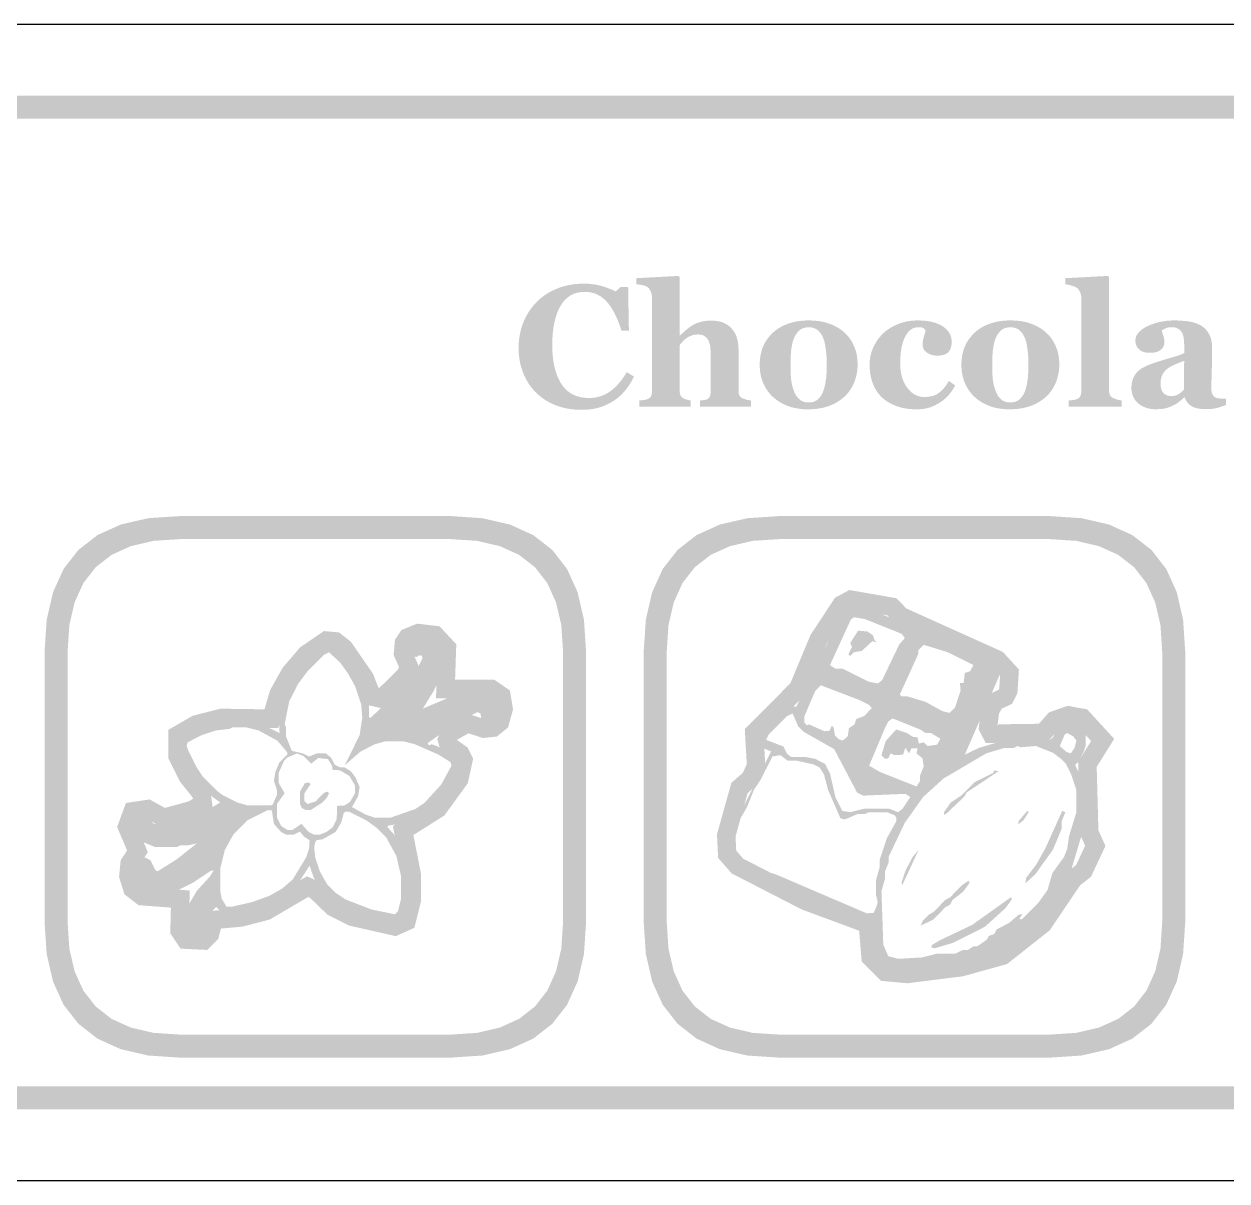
# Model space of a CAD drawing. Header units: millimetres. Extents: x 6 to 297, y 55 to 451.
# Drawn here: x 146.14 to 167.02, y 247.16 to 267.24 of the extents above; entities that cross this region are included whole.
import ezdxf

# ---------------------------------------------------------------- set-up
doc = ezdxf.new("R2010")
doc.units = ezdxf.units.MM
doc.layers.add('CUT', color=1, linetype='Continuous')
doc.layers.add('RASTER', color=7, linetype='Continuous')

msp = doc.modelspace()

# ---------------------------------------------------------------- hatches: boundary and pattern name
at = {"layer": 'RASTER'}
h = msp.add_hatch(color=7, dxfattribs=at)
h.paths.add_polyline_path([(141.2, 263.8), (141.234, 264.316), (141.337, 264.763), (141.509, 265.141), (141.75, 265.45), (142.059, 265.691), (142.438, 265.863), (142.884, 265.966), (143.4, 266), (200.6, 266), (201.116, 265.966), (201.563, 265.863), (201.941, 265.691), (202.25, 265.45), (202.491, 265.141), (202.663, 264.763), (202.766, 264.316), (202.8, 263.8), (202.8, 250.6), (202.766, 250.084), (202.663, 249.638), (202.491, 249.259), (202.25, 248.95), (201.941, 248.709), (201.563, 248.537), (201.116, 248.434), (200.6, 248.4), (143.4, 248.4), (142.884, 248.434), (142.438, 248.537), (142.059, 248.709), (141.75, 248.95), (141.509, 249.259), (141.337, 249.638), (141.234, 250.084), (141.2, 250.6)])
h.paths.add_polyline_path([(141.6, 263.8), (141.6, 250.6), (141.628, 250.178), (141.712, 249.813), (141.853, 249.503), (142.05, 249.25), (142.303, 249.053), (142.613, 248.912), (142.978, 248.828), (143.4, 248.8), (200.6, 248.8), (201.022, 248.828), (201.388, 248.912), (201.697, 249.053), (201.95, 249.25), (202.147, 249.503), (202.288, 249.813), (202.372, 250.178), (202.4, 250.6), (202.4, 263.8), (202.372, 264.222), (202.288, 264.588), (202.147, 264.897), (201.95, 265.15), (201.697, 265.347), (201.388, 265.488), (201.022, 265.572), (200.6, 265.6), (143.4, 265.6), (142.978, 265.572), (142.613, 265.488), (142.303, 265.347), (142.05, 265.15), (141.853, 264.897), (141.712, 264.588), (141.628, 264.222), (141.6, 263.8)], flags=0)
for points in [[(155.816, 260.544), (155.759, 260.545), (155.703, 260.549), (155.648, 260.555), (155.594, 260.563), (155.541, 260.573), (155.489, 260.586), (155.438, 260.601), (155.388, 260.618), (155.339, 260.638), (155.292, 260.659), (155.246, 260.683), (155.202, 260.709), (155.159, 260.737), (155.118, 260.767), (155.079, 260.799), (155.041, 260.833), (155.005, 260.868), (154.972, 260.906), (154.941, 260.945), (154.911, 260.987), (154.884, 261.03), (154.858, 261.076), (154.834, 261.124), (154.812, 261.173), (154.793, 261.225), (154.776, 261.277), (154.761, 261.331), (154.75, 261.386), (154.741, 261.443), (154.734, 261.5), (154.73, 261.559), (154.729, 261.62), (154.73, 261.679), (154.734, 261.738), (154.741, 261.796), (154.75, 261.852), (154.762, 261.908), (154.776, 261.962), (154.793, 262.015), (154.813, 262.067), (154.835, 262.118), (154.859, 262.167), (154.886, 262.214), (154.914, 262.259), (154.945, 262.303), (154.978, 262.345), (155.013, 262.385), (155.05, 262.424), (155.088, 262.46), (155.128, 262.494), (155.17, 262.525), (155.214, 262.555), (155.26, 262.583), (155.307, 262.608), (155.357, 262.632), (155.408, 262.653), (155.461, 262.672), (155.515, 262.689), (155.57, 262.703), (155.625, 262.714), (155.682, 262.723), (155.739, 262.729), (155.797, 262.733), (155.857, 262.734), (155.899, 262.734), (155.941, 262.732), (155.982, 262.728), (156.022, 262.724), (156.061, 262.718), (156.099, 262.711), (156.136, 262.702), (156.172, 262.693), (156.206, 262.682), (156.24, 262.671), (156.272, 262.66), (156.303, 262.648), (156.332, 262.636), (156.36, 262.624), (156.387, 262.611), (156.412, 262.598), (156.503, 262.679), (156.63, 262.679), (156.643, 261.92), (156.514, 261.92), (156.486, 262.004), (156.457, 262.082), (156.426, 262.154), (156.394, 262.221), (156.36, 262.282), (156.325, 262.337), (156.288, 262.386), (156.251, 262.43), (156.211, 262.468), (156.17, 262.501), (156.126, 262.529), (156.08, 262.552), (156.032, 262.569), (155.982, 262.582), (155.93, 262.59), (155.876, 262.592), (155.809, 262.588), (155.746, 262.577), (155.688, 262.558), (155.633, 262.532), (155.583, 262.497), (155.537, 262.456), (155.495, 262.407), (155.457, 262.35), (155.423, 262.286), (155.394, 262.216), (155.369, 262.14), (155.349, 262.058), (155.333, 261.97), (155.322, 261.876), (155.315, 261.776), (155.313, 261.669), (155.314, 261.609), (155.316, 261.55), (155.32, 261.494), (155.326, 261.44), (155.332, 261.388), (155.341, 261.339), (155.351, 261.292), (155.362, 261.247), (155.375, 261.204), (155.389, 261.163), (155.403, 261.125), (155.419, 261.089), (155.435, 261.055), (155.453, 261.022), (155.471, 260.993), (155.49, 260.965), (155.512, 260.938), (155.535, 260.913), (155.559, 260.89), (155.583, 260.868), (155.609, 260.849), (155.635, 260.831), (155.663, 260.815), (155.691, 260.801), (155.72, 260.789), (155.751, 260.779), (155.781, 260.77), (155.813, 260.762), (155.846, 260.757), (155.879, 260.753), (155.913, 260.75), (155.948, 260.749), (155.998, 260.751), (156.047, 260.756), (156.095, 260.765), (156.141, 260.777), (156.186, 260.793), (156.23, 260.812), (156.272, 260.835), (156.313, 260.861), (156.353, 260.89), (156.391, 260.924), (156.429, 260.96), (156.466, 261.001), (156.502, 261.045), (156.538, 261.092), (156.572, 261.143), (156.605, 261.198), (156.731, 261.121), (156.715, 261.09), (156.699, 261.059), (156.681, 261.029), (156.664, 260.999), (156.646, 260.971), (156.627, 260.943), (156.608, 260.917), (156.588, 260.891), (156.567, 260.866), (156.546, 260.842), (156.524, 260.818), (156.501, 260.796), (156.477, 260.775), (156.453, 260.754), (156.428, 260.734), (156.402, 260.716), (156.372, 260.696), (156.342, 260.678), (156.311, 260.66), (156.28, 260.644), (156.248, 260.629), (156.214, 260.615), (156.181, 260.602), (156.146, 260.59), (156.11, 260.579), (156.073, 260.57), (156.034, 260.562), (155.993, 260.556), (155.951, 260.551), (155.908, 260.547), (155.862, 260.545), (155.816, 260.544)], [(158.76, 260.6), (157.878, 260.6), (157.878, 260.707), (157.886, 260.708), (157.893, 260.708), (157.902, 260.709), (157.91, 260.71), (157.919, 260.711), (157.928, 260.712), (157.937, 260.713), (157.947, 260.714), (157.957, 260.715), (157.966, 260.717), (157.974, 260.718), (157.981, 260.72), (157.988, 260.722), (157.995, 260.724), (158.001, 260.726), (158.006, 260.729), (158.013, 260.733), (158.02, 260.738), (158.026, 260.743), (158.032, 260.749), (158.037, 260.755), (158.041, 260.761), (158.045, 260.768), (158.049, 260.776), (158.052, 260.784), (158.054, 260.793), (158.056, 260.803), (158.058, 260.814), (158.06, 260.826), (158.061, 260.838), (158.061, 260.852), (158.061, 260.867), (158.061, 261.552), (158.06, 261.589), (158.058, 261.623), (158.053, 261.655), (158.047, 261.684), (158.039, 261.711), (158.03, 261.736), (158.018, 261.758), (158.005, 261.778), (157.99, 261.795), (157.974, 261.81), (157.956, 261.823), (157.937, 261.834), (157.916, 261.842), (157.894, 261.848), (157.87, 261.851), (157.844, 261.852), (157.83, 261.852), (157.816, 261.851), (157.802, 261.85), (157.788, 261.848), (157.774, 261.846), (157.761, 261.843), (157.748, 261.839), (157.735, 261.835), (157.723, 261.83), (157.71, 261.825), (157.698, 261.819), (157.685, 261.813), (157.673, 261.807), (157.661, 261.799), (157.649, 261.792), (157.636, 261.784), (157.626, 261.776), (157.616, 261.769), (157.607, 261.761), (157.598, 261.754), (157.59, 261.746), (157.582, 261.739), (157.575, 261.731), (157.568, 261.724), (157.562, 261.716), (157.556, 261.709), (157.55, 261.701), (157.545, 261.695), (157.539, 261.688), (157.534, 261.682), (157.53, 261.675), (157.525, 261.669), (157.525, 260.883), (157.525, 260.87), (157.526, 260.857), (157.527, 260.845), (157.528, 260.834), (157.53, 260.824), (157.533, 260.814), (157.535, 260.805), (157.538, 260.797), (157.542, 260.789), (157.546, 260.782), (157.552, 260.775), (157.557, 260.768), (157.564, 260.762), (157.571, 260.756), (157.579, 260.75), (157.588, 260.745), (157.594, 260.742), (157.6, 260.739), (157.607, 260.736), (157.614, 260.733), (157.621, 260.73), (157.629, 260.727), (157.637, 260.724), (157.646, 260.722), (157.655, 260.719), (157.664, 260.717), (157.673, 260.715), (157.681, 260.713), (157.69, 260.711), (157.699, 260.709), (157.707, 260.708), (157.716, 260.707), (157.716, 260.6), (156.825, 260.6), (156.825, 260.707), (156.834, 260.708), (156.844, 260.708), (156.853, 260.709), (156.862, 260.71), (156.872, 260.711), (156.881, 260.712), (156.89, 260.713), (156.899, 260.714), (156.908, 260.715), (156.916, 260.717), (156.925, 260.718), (156.933, 260.72), (156.941, 260.722), (156.948, 260.724), (156.956, 260.726), (156.963, 260.729), (156.974, 260.734), (156.984, 260.739), (156.994, 260.744), (157.002, 260.75), (157.01, 260.757), (157.016, 260.764), (157.022, 260.771), (157.026, 260.779), (157.03, 260.788), (157.034, 260.797), (157.037, 260.807), (157.039, 260.818), (157.041, 260.829), (157.042, 260.841), (157.043, 260.853), (157.043, 260.867), (157.043, 262.5), (157.043, 262.512), (157.042, 262.524), (157.04, 262.536), (157.038, 262.548), (157.035, 262.561), (157.031, 262.574), (157.026, 262.586), (157.021, 262.6), (157.015, 262.612), (157.009, 262.624), (157.002, 262.635), (156.995, 262.646), (156.987, 262.655), (156.978, 262.664), (156.969, 262.672), (156.96, 262.679), (156.952, 262.683), (156.943, 262.688), (156.934, 262.692), (156.924, 262.696), (156.913, 262.699), (156.901, 262.703), (156.888, 262.706), (156.875, 262.709), (156.861, 262.711), (156.848, 262.714), (156.835, 262.716), (156.822, 262.718), (156.81, 262.719), (156.798, 262.721), (156.786, 262.722), (156.775, 262.723), (156.775, 262.829), (157.503, 262.868), (157.525, 262.844), (157.525, 261.836), (157.531, 261.836), (157.545, 261.849), (157.558, 261.861), (157.571, 261.872), (157.584, 261.884), (157.596, 261.895), (157.608, 261.906), (157.62, 261.916), (157.631, 261.926), (157.643, 261.936), (157.655, 261.947), (157.668, 261.957), (157.681, 261.967), (157.695, 261.977), (157.709, 261.987), (157.725, 261.997), (157.74, 262.008), (157.755, 262.016), (157.77, 262.025), (157.786, 262.033), (157.803, 262.04), (157.821, 262.048), (157.84, 262.055), (157.861, 262.061), (157.882, 262.068), (157.904, 262.074), (157.926, 262.079), (157.949, 262.083), (157.972, 262.086), (157.996, 262.089), (158.02, 262.091), (158.045, 262.092), (158.07, 262.093), (158.128, 262.091), (158.181, 262.084), (158.231, 262.074), (158.278, 262.059), (158.321, 262.039), (158.36, 262.016), (158.395, 261.988), (158.427, 261.956), (158.455, 261.921), (158.479, 261.883), (158.5, 261.842), (158.516, 261.799), (158.529, 261.752), (158.539, 261.703), (158.544, 261.652), (158.546, 261.598), (158.546, 260.88), (158.546, 260.867), (158.547, 260.854), (158.548, 260.842), (158.55, 260.831), (158.552, 260.821), (158.555, 260.811), (158.558, 260.802), (158.562, 260.793), (158.567, 260.786), (158.572, 260.778), (158.578, 260.771), (158.585, 260.764), (158.593, 260.758), (158.602, 260.752), (158.612, 260.747), (158.622, 260.742), (158.629, 260.739), (158.636, 260.736), (158.643, 260.734), (158.65, 260.731), (158.658, 260.729), (158.665, 260.726), (158.673, 260.724), (158.681, 260.722), (158.689, 260.719), (158.698, 260.717), (158.707, 260.715), (158.717, 260.714), (158.727, 260.712), (158.737, 260.71), (158.749, 260.708), (158.76, 260.707)], [(165.195, 260.6), (164.277, 260.6), (164.277, 260.707), (164.286, 260.708), (164.296, 260.708), (164.305, 260.709), (164.314, 260.71), (164.323, 260.711), (164.333, 260.712), (164.342, 260.713), (164.351, 260.714), (164.359, 260.715), (164.368, 260.717), (164.376, 260.718), (164.384, 260.72), (164.392, 260.722), (164.4, 260.724), (164.407, 260.726), (164.414, 260.729), (164.426, 260.734), (164.436, 260.739), (164.445, 260.744), (164.454, 260.75), (164.461, 260.757), (164.468, 260.764), (164.473, 260.771), (164.478, 260.779), (164.482, 260.788), (164.485, 260.797), (164.488, 260.807), (164.491, 260.818), (164.493, 260.829), (164.494, 260.841), (164.495, 260.853), (164.495, 260.867), (164.495, 262.49), (164.495, 262.503), (164.493, 262.517), (164.492, 262.53), (164.489, 262.543), (164.486, 262.556), (164.482, 262.569), (164.477, 262.581), (164.472, 262.593), (164.466, 262.604), (164.46, 262.615), (164.453, 262.625), (164.446, 262.635), (164.438, 262.644), (164.429, 262.652), (164.421, 262.659), (164.411, 262.665), (164.404, 262.67), (164.395, 262.675), (164.385, 262.68), (164.375, 262.684), (164.363, 262.689), (164.351, 262.693), (164.337, 262.698), (164.323, 262.702), (164.308, 262.706), (164.294, 262.71), (164.28, 262.713), (164.267, 262.716), (164.254, 262.718), (164.242, 262.72), (164.23, 262.722), (164.218, 262.723), (164.218, 262.829), (164.955, 262.868), (164.977, 262.844), (164.977, 260.886), (164.977, 260.872), (164.978, 260.86), (164.979, 260.848), (164.982, 260.837), (164.984, 260.826), (164.988, 260.816), (164.991, 260.806), (164.996, 260.798), (165.001, 260.79), (165.007, 260.782), (165.013, 260.775), (165.021, 260.768), (165.029, 260.761), (165.038, 260.755), (165.047, 260.75), (165.057, 260.745), (165.065, 260.742), (165.072, 260.739), (165.08, 260.736), (165.087, 260.733), (165.095, 260.73), (165.103, 260.727), (165.111, 260.724), (165.119, 260.722), (165.127, 260.719), (165.136, 260.717), (165.145, 260.715), (165.154, 260.713), (165.164, 260.711), (165.174, 260.709), (165.184, 260.708), (165.195, 260.707)], [(161.638, 260.553), (161.588, 260.554), (161.54, 260.557), (161.492, 260.561), (161.447, 260.568), (161.403, 260.576), (161.36, 260.586), (161.319, 260.599), (161.279, 260.612), (161.241, 260.628), (161.204, 260.645), (161.17, 260.663), (161.137, 260.683), (161.105, 260.703), (161.076, 260.726), (161.048, 260.749), (161.022, 260.774), (160.997, 260.801), (160.974, 260.829), (160.953, 260.858), (160.933, 260.888), (160.915, 260.919), (160.899, 260.952), (160.884, 260.985), (160.871, 261.02), (160.859, 261.056), (160.849, 261.093), (160.84, 261.13), (160.833, 261.169), (160.828, 261.208), (160.824, 261.248), (160.822, 261.288), (160.821, 261.329), (160.822, 261.367), (160.825, 261.405), (160.83, 261.442), (160.836, 261.478), (160.845, 261.514), (160.855, 261.55), (160.868, 261.585), (160.882, 261.62), (160.898, 261.653), (160.915, 261.686), (160.934, 261.718), (160.953, 261.749), (160.975, 261.778), (160.997, 261.807), (161.021, 261.835), (161.047, 261.861), (161.074, 261.887), (161.103, 261.912), (161.134, 261.935), (161.167, 261.957), (161.201, 261.978), (161.236, 261.997), (161.274, 262.015), (161.313, 262.032), (161.353, 262.047), (161.394, 262.06), (161.436, 262.071), (161.48, 262.08), (161.524, 262.087), (161.569, 262.092), (161.616, 262.095), (161.663, 262.096), (161.729, 262.094), (161.791, 262.089), (161.85, 262.081), (161.905, 262.07), (161.956, 262.056), (162.004, 262.038), (162.049, 262.018), (162.09, 261.994), (162.126, 261.967), (162.158, 261.938), (162.185, 261.907), (162.207, 261.874), (162.224, 261.839), (162.237, 261.801), (162.244, 261.761), (162.246, 261.719), (162.245, 261.693), (162.243, 261.669), (162.239, 261.646), (162.232, 261.624), (162.225, 261.603), (162.215, 261.584), (162.204, 261.566), (162.191, 261.549), (162.175, 261.534), (162.158, 261.521), (162.138, 261.51), (162.115, 261.501), (162.09, 261.494), (162.062, 261.489), (162.032, 261.486), (161.999, 261.485), (161.972, 261.486), (161.946, 261.488), (161.921, 261.492), (161.898, 261.498), (161.875, 261.505), (161.854, 261.514), (161.834, 261.525), (161.815, 261.538), (161.798, 261.551), (161.783, 261.566), (161.77, 261.582), (161.759, 261.598), (161.751, 261.616), (161.746, 261.635), (161.742, 261.654), (161.741, 261.675), (161.741, 261.693), (161.742, 261.711), (161.744, 261.729), (161.747, 261.747), (161.75, 261.764), (161.754, 261.782), (161.759, 261.8), (161.764, 261.817), (161.77, 261.834), (161.775, 261.85), (161.779, 261.865), (161.783, 261.879), (161.786, 261.892), (161.789, 261.904), (161.791, 261.915), (161.792, 261.924), (161.788, 261.931), (161.784, 261.937), (161.779, 261.942), (161.774, 261.947), (161.769, 261.952), (161.763, 261.957), (161.757, 261.961), (161.751, 261.965), (161.745, 261.968), (161.737, 261.971), (161.729, 261.973), (161.719, 261.975), (161.709, 261.976), (161.698, 261.978), (161.686, 261.978), (161.674, 261.978), (161.657, 261.978), (161.641, 261.976), (161.626, 261.974), (161.611, 261.971), (161.596, 261.966), (161.581, 261.961), (161.567, 261.955), (161.553, 261.948), (161.54, 261.939), (161.527, 261.929), (161.514, 261.918), (161.501, 261.905), (161.489, 261.891), (161.476, 261.875), (161.464, 261.858), (161.452, 261.839), (161.441, 261.82), (161.431, 261.8), (161.421, 261.777), (161.412, 261.754), (161.403, 261.728), (161.395, 261.701), (161.387, 261.673), (161.38, 261.643), (161.374, 261.611), (161.368, 261.578), (161.363, 261.544), (161.36, 261.507), (161.357, 261.47), (161.354, 261.43), (161.353, 261.39), (161.353, 261.347), (161.355, 261.283), (161.36, 261.223), (161.37, 261.166), (161.383, 261.112), (161.401, 261.061), (161.422, 261.013), (161.446, 260.968), (161.475, 260.927), (161.506, 260.889), (161.539, 260.857), (161.574, 260.829), (161.609, 260.807), (161.647, 260.789), (161.685, 260.777), (161.726, 260.769), (161.767, 260.767), (161.807, 260.768), (161.844, 260.772), (161.88, 260.777), (161.913, 260.785), (161.945, 260.795), (161.974, 260.808), (162.001, 260.823), (162.026, 260.84), (162.05, 260.859), (162.073, 260.88), (162.095, 260.902), (162.117, 260.927), (162.138, 260.954), (162.158, 260.982), (162.178, 261.013), (162.197, 261.045), (162.306, 260.969), (162.295, 260.947), (162.283, 260.925), (162.27, 260.904), (162.257, 260.884), (162.243, 260.863), (162.228, 260.844), (162.213, 260.825), (162.198, 260.806), (162.182, 260.788), (162.165, 260.77), (162.147, 260.753), (162.129, 260.736), (162.11, 260.72), (162.09, 260.704), (162.069, 260.689), (162.047, 260.675), (162.024, 260.66), (162.001, 260.647), (161.977, 260.634), (161.954, 260.622), (161.931, 260.611), (161.907, 260.601), (161.883, 260.592), (161.86, 260.584), (161.835, 260.577), (161.81, 260.57), (161.784, 260.565), (161.757, 260.561), (161.729, 260.557), (161.699, 260.555), (161.669, 260.554), (161.638, 260.553)]]:
    msp.add_hatch(color=7, dxfattribs=at).paths.add_polyline_path(points)
h = msp.add_hatch(color=7, dxfattribs=at)
h.paths.add_polyline_path([(160.39, 261.88), (160.417, 261.854), (160.441, 261.827), (160.464, 261.799), (160.486, 261.769), (160.506, 261.738), (160.524, 261.706), (160.541, 261.673), (160.556, 261.639), (160.569, 261.603), (160.581, 261.567), (160.591, 261.53), (160.599, 261.492), (160.605, 261.454), (160.609, 261.414), (160.612, 261.375), (160.613, 261.334), (160.612, 261.294), (160.61, 261.254), (160.605, 261.215), (160.599, 261.176), (160.591, 261.138), (160.581, 261.1), (160.57, 261.063), (160.557, 261.027), (160.542, 260.992), (160.525, 260.957), (160.507, 260.925), (160.487, 260.893), (160.466, 260.863), (160.443, 260.834), (160.418, 260.806), (160.392, 260.78), (160.362, 260.754), (160.331, 260.728), (160.299, 260.705), (160.265, 260.683), (160.23, 260.663), (160.193, 260.644), (160.155, 260.627), (160.116, 260.612), (160.075, 260.598), (160.033, 260.586), (159.989, 260.576), (159.944, 260.568), (159.897, 260.561), (159.849, 260.557), (159.8, 260.554), (159.749, 260.553), (159.705, 260.554), (159.661, 260.556), (159.619, 260.56), (159.577, 260.566), (159.537, 260.573), (159.497, 260.582), (159.458, 260.592), (159.42, 260.604), (159.383, 260.618), (159.347, 260.633), (159.312, 260.65), (159.278, 260.668), (159.246, 260.689), (159.214, 260.71), (159.184, 260.733), (159.154, 260.758), (159.127, 260.783), (159.101, 260.81), (159.077, 260.838), (159.054, 260.868), (159.033, 260.899), (159.013, 260.931), (158.995, 260.965), (158.978, 261.001), (158.963, 261.037), (158.95, 261.075), (158.939, 261.114), (158.93, 261.154), (158.923, 261.194), (158.918, 261.236), (158.915, 261.279), (158.914, 261.324), (158.915, 261.367), (158.917, 261.409), (158.922, 261.45), (158.928, 261.49), (158.936, 261.528), (158.946, 261.565), (158.957, 261.602), (158.97, 261.636), (158.985, 261.67), (159.002, 261.703), (159.02, 261.735), (159.041, 261.766), (159.063, 261.796), (159.087, 261.825), (159.112, 261.853), (159.139, 261.88), (159.167, 261.905), (159.197, 261.929), (159.228, 261.951), (159.26, 261.971), (159.295, 261.99), (159.33, 262.008), (159.368, 262.024), (159.407, 262.039), (159.447, 262.052), (159.489, 262.064), (159.531, 262.074), (159.575, 262.082), (159.62, 262.088), (159.666, 262.092), (159.713, 262.095), (159.762, 262.096), (159.812, 262.095), (159.861, 262.092), (159.909, 262.088), (159.955, 262.082), (159.999, 262.074), (160.042, 262.064), (160.083, 262.052), (160.123, 262.039), (160.161, 262.024), (160.198, 262.008), (160.234, 261.99), (160.268, 261.971), (160.301, 261.951), (160.332, 261.929), (160.362, 261.905), (160.39, 261.88)])
h.paths.add_polyline_path([(160.015, 260.865), (160.023, 260.886), (160.03, 260.908), (160.037, 260.932), (160.043, 260.956), (160.049, 260.981), (160.054, 261.008), (160.059, 261.036), (160.063, 261.064), (160.067, 261.094), (160.07, 261.125), (160.072, 261.158), (160.075, 261.191), (160.076, 261.226), (160.077, 261.262), (160.078, 261.299), (160.078, 261.337), (160.078, 261.363), (160.077, 261.39), (160.076, 261.418), (160.075, 261.447), (160.073, 261.476), (160.07, 261.507), (160.067, 261.539), (160.064, 261.571), (160.06, 261.603), (160.055, 261.634), (160.051, 261.662), (160.045, 261.689), (160.04, 261.714), (160.034, 261.738), (160.027, 261.759), (160.02, 261.779), (160.011, 261.802), (160.001, 261.823), (159.99, 261.843), (159.978, 261.862), (159.965, 261.879), (159.952, 261.895), (159.938, 261.91), (159.922, 261.924), (159.906, 261.937), (159.889, 261.947), (159.871, 261.956), (159.852, 261.964), (159.832, 261.97), (159.81, 261.974), (159.788, 261.976), (159.765, 261.977), (159.74, 261.976), (159.715, 261.973), (159.693, 261.969), (159.671, 261.963), (159.651, 261.955), (159.632, 261.945), (159.615, 261.933), (159.599, 261.92), (159.584, 261.905), (159.569, 261.889), (159.556, 261.872), (159.544, 261.854), (159.532, 261.835), (159.521, 261.815), (159.512, 261.794), (159.503, 261.772), (159.495, 261.751), (159.488, 261.728), (159.482, 261.705), (159.477, 261.681), (159.472, 261.656), (159.467, 261.631), (159.463, 261.604), (159.46, 261.576), (159.457, 261.548), (159.455, 261.52), (159.453, 261.491), (159.451, 261.462), (159.45, 261.433), (159.449, 261.403), (159.449, 261.373), (159.448, 261.343), (159.449, 261.304), (159.449, 261.266), (159.45, 261.231), (159.451, 261.197), (159.452, 261.165), (159.454, 261.134), (159.456, 261.105), (159.459, 261.078), (159.462, 261.052), (159.466, 261.026), (159.471, 261), (159.476, 260.973), (159.483, 260.947), (159.491, 260.921), (159.499, 260.894), (159.509, 260.868), (159.517, 260.846), (159.527, 260.825), (159.538, 260.805), (159.55, 260.787), (159.562, 260.769), (159.576, 260.753), (159.59, 260.738), (159.605, 260.725), (159.621, 260.712), (159.639, 260.701), (159.657, 260.692), (159.677, 260.685), (159.697, 260.679), (159.719, 260.675), (159.741, 260.673), (159.765, 260.672), (159.786, 260.673), (159.807, 260.675), (159.827, 260.679), (159.847, 260.684), (159.865, 260.691), (159.883, 260.699), (159.9, 260.709), (159.916, 260.721), (159.931, 260.734), (159.946, 260.748), (159.959, 260.764), (159.972, 260.781), (159.984, 260.8), (159.995, 260.82), (160.006, 260.842), (160.015, 260.865)], flags=0)
h = msp.add_hatch(color=7, dxfattribs=at)
h.paths.add_polyline_path([(163.891, 261.88), (163.918, 261.854), (163.942, 261.827), (163.965, 261.799), (163.987, 261.769), (164.007, 261.738), (164.025, 261.706), (164.042, 261.673), (164.057, 261.639), (164.07, 261.603), (164.082, 261.567), (164.092, 261.53), (164.1, 261.492), (164.106, 261.454), (164.11, 261.414), (164.113, 261.375), (164.114, 261.334), (164.113, 261.294), (164.11, 261.254), (164.106, 261.215), (164.1, 261.176), (164.092, 261.138), (164.082, 261.1), (164.071, 261.063), (164.058, 261.027), (164.043, 260.992), (164.026, 260.957), (164.008, 260.925), (163.988, 260.893), (163.967, 260.863), (163.944, 260.834), (163.919, 260.806), (163.893, 260.78), (163.863, 260.754), (163.832, 260.728), (163.8, 260.705), (163.766, 260.683), (163.731, 260.663), (163.694, 260.644), (163.656, 260.627), (163.617, 260.612), (163.576, 260.598), (163.534, 260.586), (163.49, 260.576), (163.445, 260.568), (163.398, 260.561), (163.35, 260.557), (163.301, 260.554), (163.25, 260.553), (163.206, 260.554), (163.162, 260.556), (163.12, 260.56), (163.078, 260.566), (163.038, 260.573), (162.998, 260.582), (162.959, 260.592), (162.921, 260.604), (162.884, 260.618), (162.848, 260.633), (162.813, 260.65), (162.779, 260.668), (162.747, 260.689), (162.715, 260.71), (162.684, 260.733), (162.655, 260.758), (162.628, 260.783), (162.602, 260.81), (162.578, 260.838), (162.555, 260.868), (162.534, 260.899), (162.514, 260.931), (162.496, 260.965), (162.479, 261.001), (162.464, 261.037), (162.451, 261.075), (162.44, 261.114), (162.431, 261.154), (162.424, 261.194), (162.419, 261.236), (162.416, 261.279), (162.415, 261.324), (162.416, 261.367), (162.418, 261.409), (162.423, 261.45), (162.429, 261.49), (162.437, 261.528), (162.447, 261.565), (162.458, 261.602), (162.471, 261.636), (162.486, 261.67), (162.503, 261.703), (162.521, 261.735), (162.542, 261.766), (162.564, 261.796), (162.588, 261.825), (162.613, 261.853), (162.64, 261.88), (162.668, 261.905), (162.698, 261.929), (162.729, 261.951), (162.761, 261.971), (162.796, 261.99), (162.831, 262.008), (162.869, 262.024), (162.908, 262.039), (162.948, 262.052), (162.99, 262.064), (163.032, 262.074), (163.076, 262.082), (163.121, 262.088), (163.167, 262.092), (163.214, 262.095), (163.263, 262.096), (163.313, 262.095), (163.362, 262.092), (163.41, 262.088), (163.456, 262.082), (163.5, 262.074), (163.543, 262.064), (163.584, 262.052), (163.624, 262.039), (163.662, 262.024), (163.699, 262.008), (163.735, 261.99), (163.769, 261.971), (163.802, 261.951), (163.833, 261.929), (163.863, 261.905), (163.891, 261.88)])
h.paths.add_polyline_path([(163.516, 260.865), (163.524, 260.886), (163.531, 260.908), (163.538, 260.932), (163.544, 260.956), (163.55, 260.981), (163.555, 261.008), (163.56, 261.036), (163.564, 261.064), (163.568, 261.094), (163.571, 261.125), (163.573, 261.158), (163.576, 261.191), (163.577, 261.226), (163.578, 261.262), (163.579, 261.299), (163.579, 261.337), (163.579, 261.363), (163.578, 261.39), (163.577, 261.418), (163.576, 261.447), (163.574, 261.476), (163.571, 261.507), (163.568, 261.539), (163.565, 261.571), (163.561, 261.603), (163.556, 261.634), (163.552, 261.662), (163.546, 261.689), (163.541, 261.714), (163.534, 261.738), (163.528, 261.759), (163.521, 261.779), (163.512, 261.802), (163.501, 261.823), (163.491, 261.843), (163.479, 261.862), (163.466, 261.879), (163.453, 261.895), (163.438, 261.91), (163.423, 261.924), (163.407, 261.937), (163.39, 261.947), (163.372, 261.956), (163.353, 261.964), (163.333, 261.97), (163.311, 261.974), (163.289, 261.976), (163.266, 261.977), (163.241, 261.976), (163.216, 261.973), (163.194, 261.969), (163.172, 261.963), (163.152, 261.955), (163.133, 261.945), (163.116, 261.933), (163.1, 261.92), (163.084, 261.905), (163.07, 261.889), (163.057, 261.872), (163.044, 261.854), (163.033, 261.835), (163.022, 261.815), (163.013, 261.794), (163.004, 261.772), (162.996, 261.751), (162.989, 261.728), (162.983, 261.705), (162.978, 261.681), (162.973, 261.656), (162.968, 261.631), (162.964, 261.604), (162.961, 261.576), (162.958, 261.548), (162.956, 261.52), (162.954, 261.491), (162.952, 261.462), (162.951, 261.433), (162.95, 261.403), (162.95, 261.373), (162.949, 261.343), (162.95, 261.304), (162.95, 261.266), (162.951, 261.231), (162.952, 261.197), (162.953, 261.165), (162.955, 261.134), (162.957, 261.105), (162.96, 261.078), (162.963, 261.052), (162.967, 261.026), (162.972, 261), (162.977, 260.973), (162.984, 260.947), (162.992, 260.921), (163, 260.894), (163.01, 260.868), (163.018, 260.846), (163.028, 260.825), (163.039, 260.805), (163.051, 260.787), (163.063, 260.769), (163.077, 260.753), (163.091, 260.738), (163.106, 260.725), (163.122, 260.712), (163.14, 260.701), (163.158, 260.692), (163.178, 260.685), (163.198, 260.679), (163.22, 260.675), (163.242, 260.673), (163.266, 260.672), (163.287, 260.673), (163.308, 260.675), (163.328, 260.679), (163.348, 260.684), (163.366, 260.691), (163.384, 260.699), (163.401, 260.709), (163.417, 260.721), (163.432, 260.734), (163.447, 260.748), (163.46, 260.764), (163.473, 260.781), (163.485, 260.8), (163.496, 260.82), (163.507, 260.842), (163.516, 260.865)], flags=0)
h = msp.add_hatch(color=7, dxfattribs=at)
h.paths.add_polyline_path([(167.01, 260.631), (166.994, 260.624), (166.976, 260.617), (166.958, 260.611), (166.94, 260.604), (166.92, 260.598), (166.9, 260.591), (166.879, 260.585), (166.858, 260.579), (166.836, 260.574), (166.813, 260.569), (166.79, 260.565), (166.767, 260.562), (166.744, 260.559), (166.72, 260.558), (166.696, 260.556), (166.672, 260.556), (166.628, 260.557), (166.587, 260.559), (166.55, 260.564), (166.515, 260.569), (166.484, 260.577), (166.455, 260.586), (166.429, 260.597), (166.406, 260.61), (166.386, 260.624), (166.367, 260.639), (166.35, 260.656), (166.335, 260.675), (166.321, 260.694), (166.31, 260.716), (166.299, 260.738), (166.291, 260.763), (166.282, 260.763), (166.27, 260.75), (166.257, 260.739), (166.245, 260.727), (166.233, 260.716), (166.221, 260.706), (166.209, 260.696), (166.198, 260.687), (166.186, 260.678), (166.174, 260.669), (166.163, 260.661), (166.151, 260.653), (166.138, 260.645), (166.126, 260.638), (166.113, 260.631), (166.1, 260.624), (166.087, 260.618), (166.07, 260.61), (166.053, 260.603), (166.036, 260.596), (166.02, 260.59), (166.003, 260.584), (165.987, 260.579), (165.971, 260.574), (165.955, 260.57), (165.938, 260.566), (165.92, 260.563), (165.9, 260.561), (165.878, 260.558), (165.855, 260.557), (165.831, 260.556), (165.804, 260.555), (165.777, 260.555), (165.735, 260.556), (165.695, 260.561), (165.656, 260.569), (165.619, 260.58), (165.584, 260.594), (165.55, 260.611), (165.517, 260.631), (165.487, 260.655), (165.458, 260.681), (165.434, 260.709), (165.413, 260.739), (165.396, 260.772), (165.383, 260.806), (165.374, 260.842), (165.368, 260.88), (165.366, 260.921), (165.367, 260.944), (165.368, 260.967), (165.37, 260.988), (165.373, 261.009), (165.377, 261.029), (165.381, 261.048), (165.387, 261.066), (165.393, 261.083), (165.4, 261.099), (165.407, 261.115), (165.416, 261.13), (165.425, 261.145), (165.434, 261.16), (165.445, 261.174), (165.456, 261.188), (165.468, 261.201), (165.479, 261.212), (165.49, 261.223), (165.502, 261.233), (165.515, 261.243), (165.528, 261.253), (165.541, 261.262), (165.555, 261.27), (165.569, 261.278), (165.584, 261.286), (165.599, 261.293), (165.614, 261.301), (165.63, 261.308), (165.646, 261.315), (165.662, 261.322), (165.679, 261.329), (165.696, 261.335), (165.73, 261.347), (165.765, 261.36), (165.802, 261.372), (165.841, 261.385), (165.881, 261.397), (165.923, 261.41), (165.967, 261.423), (166.012, 261.436), (166.057, 261.449), (166.099, 261.461), (166.137, 261.473), (166.172, 261.485), (166.204, 261.496), (166.233, 261.508), (166.259, 261.518), (166.282, 261.529), (166.282, 261.669), (166.282, 261.679), (166.282, 261.689), (166.281, 261.7), (166.281, 261.712), (166.28, 261.724), (166.279, 261.737), (166.277, 261.751), (166.276, 261.766), (166.274, 261.781), (166.272, 261.795), (166.27, 261.808), (166.267, 261.821), (166.264, 261.834), (166.26, 261.845), (166.256, 261.857), (166.251, 261.867), (166.246, 261.879), (166.24, 261.89), (166.233, 261.9), (166.225, 261.91), (166.216, 261.92), (166.207, 261.929), (166.197, 261.938), (166.187, 261.946), (166.175, 261.954), (166.163, 261.96), (166.15, 261.966), (166.136, 261.97), (166.121, 261.974), (166.105, 261.976), (166.089, 261.978), (166.071, 261.978), (166.055, 261.978), (166.04, 261.977), (166.026, 261.976), (166.012, 261.974), (165.999, 261.971), (165.986, 261.968), (165.975, 261.964), (165.963, 261.96), (165.953, 261.956), (165.943, 261.951), (165.933, 261.946), (165.924, 261.942), (165.916, 261.937), (165.908, 261.932), (165.901, 261.928), (165.894, 261.923), (165.895, 261.915), (165.897, 261.906), (165.899, 261.896), (165.902, 261.886), (165.906, 261.874), (165.909, 261.862), (165.914, 261.848), (165.919, 261.833), (165.924, 261.818), (165.928, 261.804), (165.931, 261.789), (165.934, 261.774), (165.936, 261.76), (165.938, 261.746), (165.939, 261.732), (165.939, 261.718), (165.939, 261.711), (165.938, 261.704), (165.937, 261.697), (165.936, 261.69), (165.934, 261.682), (165.932, 261.673), (165.929, 261.665), (165.926, 261.655), (165.923, 261.646), (165.919, 261.638), (165.914, 261.63), (165.91, 261.622), (165.905, 261.615), (165.9, 261.608), (165.894, 261.602), (165.888, 261.596), (165.879, 261.589), (165.871, 261.582), (165.862, 261.576), (165.852, 261.57), (165.843, 261.565), (165.833, 261.56), (165.823, 261.555), (165.813, 261.551), (165.801, 261.547), (165.789, 261.544), (165.775, 261.541), (165.76, 261.539), (165.743, 261.537), (165.725, 261.536), (165.705, 261.535), (165.684, 261.535), (165.655, 261.535), (165.627, 261.538), (165.6, 261.543), (165.576, 261.549), (165.554, 261.558), (165.534, 261.568), (165.515, 261.58), (165.498, 261.594), (165.484, 261.609), (165.471, 261.626), (165.46, 261.643), (165.451, 261.662), (165.444, 261.682), (165.439, 261.703), (165.436, 261.725), (165.435, 261.748), (165.436, 261.769), (165.439, 261.788), (165.444, 261.808), (165.452, 261.826), (165.461, 261.844), (165.472, 261.862), (165.485, 261.879), (165.5, 261.896), (165.517, 261.912), (165.535, 261.927), (165.553, 261.941), (165.573, 261.955), (165.593, 261.968), (165.614, 261.981), (165.636, 261.992), (165.659, 262.003), (165.683, 262.014), (165.707, 262.024), (165.733, 262.033), (165.759, 262.042), (165.786, 262.051), (165.814, 262.058), (165.842, 262.065), (165.872, 262.071), (165.902, 262.077), (165.931, 262.082), (165.959, 262.086), (165.988, 262.09), (166.015, 262.092), (166.042, 262.094), (166.069, 262.095), (166.094, 262.096), (166.13, 262.095), (166.164, 262.095), (166.198, 262.093), (166.231, 262.091), (166.263, 262.089), (166.294, 262.086), (166.325, 262.083), (166.355, 262.079), (166.385, 262.074), (166.413, 262.068), (166.441, 262.061), (166.468, 262.053), (166.494, 262.044), (166.52, 262.033), (166.545, 262.022), (166.569, 262.009), (166.591, 261.996), (166.612, 261.981), (166.632, 261.964), (166.651, 261.946), (166.668, 261.927), (166.684, 261.906), (166.699, 261.884), (166.713, 261.86), (166.726, 261.835), (166.737, 261.808), (166.746, 261.779), (166.753, 261.748), (166.759, 261.716), (166.764, 261.681), (166.766, 261.645), (166.767, 261.606), (166.767, 261.564), (166.766, 261.52), (166.766, 261.474), (166.765, 261.425), (166.764, 261.375), (166.763, 261.323), (166.762, 261.27), (166.76, 261.214), (166.759, 261.159), (166.757, 261.11), (166.756, 261.065), (166.755, 261.026), (166.755, 260.991), (166.754, 260.961), (166.754, 260.935), (166.754, 260.915), (166.754, 260.899), (166.755, 260.884), (166.756, 260.869), (166.759, 260.856), (166.761, 260.843), (166.765, 260.832), (166.769, 260.821), (166.773, 260.811), (166.779, 260.802), (166.785, 260.793), (166.791, 260.785), (166.799, 260.778), (166.806, 260.771), (166.815, 260.765), (166.824, 260.759), (166.834, 260.754), (166.841, 260.751), (166.848, 260.749), (166.857, 260.746), (166.866, 260.744), (166.877, 260.743), (166.888, 260.742), (166.9, 260.741), (166.913, 260.74), (166.926, 260.739), (166.939, 260.739), (166.951, 260.739), (166.964, 260.738), (166.976, 260.738), (166.987, 260.738), (166.999, 260.738), (167.01, 260.738)])
h.paths.add_polyline_path([(166.282, 261.394), (166.261, 261.387), (166.241, 261.38), (166.221, 261.372), (166.2, 261.364), (166.18, 261.356), (166.16, 261.348), (166.14, 261.339), (166.119, 261.33), (166.1, 261.321), (166.081, 261.312), (166.063, 261.303), (166.046, 261.293), (166.03, 261.284), (166.015, 261.274), (166.001, 261.265), (165.988, 261.255), (165.974, 261.244), (165.962, 261.233), (165.95, 261.221), (165.939, 261.208), (165.929, 261.195), (165.919, 261.18), (165.911, 261.166), (165.903, 261.15), (165.895, 261.134), (165.889, 261.117), (165.884, 261.099), (165.88, 261.081), (165.876, 261.062), (165.874, 261.042), (165.872, 261.021), (165.872, 261), (165.873, 260.972), (165.875, 260.947), (165.879, 260.923), (165.885, 260.901), (165.892, 260.882), (165.901, 260.864), (165.912, 260.848), (165.924, 260.834), (165.937, 260.822), (165.951, 260.812), (165.966, 260.803), (165.982, 260.796), (165.998, 260.79), (166.015, 260.786), (166.033, 260.784), (166.052, 260.783), (166.072, 260.784), (166.09, 260.785), (166.108, 260.788), (166.125, 260.791), (166.142, 260.796), (166.157, 260.802), (166.171, 260.808), (166.185, 260.816), (166.197, 260.825), (166.21, 260.834), (166.222, 260.843), (166.233, 260.853), (166.245, 260.863), (166.256, 260.874), (166.266, 260.886), (166.276, 260.897)], flags=0)
h = msp.add_hatch(color=7, dxfattribs=at)
h.paths.add_polyline_path([(146.5, 256.35), (146.537, 256.901), (146.647, 257.378), (146.83, 257.782), (147.087, 258.112), (147.418, 258.37), (147.822, 258.553), (148.299, 258.663), (148.85, 258.7), (153.55, 258.7), (154.101, 258.663), (154.578, 258.553), (154.982, 258.37), (155.313, 258.113), (155.57, 257.782), (155.753, 257.378), (155.863, 256.901), (155.9, 256.35), (155.9, 251.65), (155.863, 251.099), (155.753, 250.622), (155.57, 250.218), (155.313, 249.887), (154.982, 249.63), (154.578, 249.447), (154.101, 249.337), (153.55, 249.3), (148.85, 249.3), (148.299, 249.337), (147.822, 249.447), (147.418, 249.63), (147.088, 249.888), (146.83, 250.218), (146.647, 250.622), (146.537, 251.099), (146.5, 251.65)])
h.paths.add_polyline_path([(146.9, 256.35), (146.9, 251.65), (146.93, 251.193), (147.022, 250.797), (147.174, 250.462), (147.388, 250.188), (147.662, 249.974), (147.997, 249.822), (148.393, 249.73), (148.85, 249.7), (153.55, 249.7), (154.007, 249.73), (154.403, 249.822), (154.738, 249.974), (155.013, 250.188), (155.226, 250.462), (155.378, 250.797), (155.47, 251.193), (155.5, 251.65), (155.5, 256.35), (155.47, 256.807), (155.378, 257.203), (155.226, 257.538), (155.013, 257.812), (154.738, 258.026), (154.403, 258.178), (154.007, 258.27), (153.55, 258.3), (148.85, 258.3), (148.393, 258.27), (147.997, 258.178), (147.662, 258.026), (147.388, 257.813), (147.174, 257.538), (147.022, 257.203), (146.93, 256.807), (146.9, 256.35)], flags=0)
h = msp.add_hatch(color=7, dxfattribs=at)
h.paths.add_polyline_path([(156.9, 256.35), (156.937, 256.901), (157.047, 257.378), (157.23, 257.782), (157.488, 258.112), (157.818, 258.37), (158.222, 258.553), (158.699, 258.663), (159.25, 258.7), (163.95, 258.7), (164.501, 258.663), (164.978, 258.553), (165.382, 258.37), (165.713, 258.113), (165.97, 257.782), (166.153, 257.378), (166.263, 256.901), (166.3, 256.35), (166.3, 251.65), (166.263, 251.099), (166.153, 250.622), (165.97, 250.218), (165.713, 249.887), (165.382, 249.63), (164.978, 249.447), (164.501, 249.337), (163.95, 249.3), (159.25, 249.3), (158.699, 249.337), (158.222, 249.447), (157.818, 249.63), (157.488, 249.888), (157.23, 250.218), (157.047, 250.622), (156.937, 251.099), (156.9, 251.65)])
h.paths.add_polyline_path([(157.3, 256.35), (157.3, 251.65), (157.33, 251.193), (157.422, 250.797), (157.574, 250.462), (157.788, 250.188), (158.062, 249.974), (158.397, 249.822), (158.793, 249.73), (159.25, 249.7), (163.95, 249.7), (164.407, 249.73), (164.803, 249.822), (165.138, 249.974), (165.413, 250.188), (165.626, 250.462), (165.778, 250.797), (165.87, 251.193), (165.9, 251.65), (165.9, 256.35), (165.87, 256.807), (165.778, 257.203), (165.626, 257.538), (165.413, 257.812), (165.138, 258.026), (164.803, 258.178), (164.407, 258.27), (163.95, 258.3), (159.25, 258.3), (158.793, 258.27), (158.397, 258.178), (158.062, 258.026), (157.788, 257.813), (157.574, 257.538), (157.422, 257.203), (157.33, 256.807), (157.3, 256.35)], flags=0)
h = msp.add_hatch(color=7, dxfattribs=at)
h.paths.add_polyline_path([(160.47, 257.417), (161.288, 257.274), (161.46, 257.096), (163.134, 256.342), (163.413, 256.038), (163.387, 255.623), (163.292, 255.439), (163.115, 255.358), (163.066, 255.267), (163.043, 255.059), (163.03, 255.085), (163.76, 255.095), (163.935, 255.293), (164.26, 255.407), (164.598, 255.345), (165.067, 254.833), (164.763, 254.346), (164.793, 253.246), (164.915, 252.975), (164.664, 252.44), (164.475, 252.291), (163.948, 251.51), (163.208, 250.925), (162.441, 250.712), (161.477, 250.591), (161.022, 250.633), (160.684, 250.97), (160.641, 251.489), (160.629, 251.507), (159.644, 251.872), (158.428, 252.497), (158.192, 252.766), (158.172, 253.176), (158.422, 254.071), (158.62, 254.242), (158.689, 254.395), (158.655, 255.001), (159.446, 255.799), (159.797, 256.639), (160.22, 257.282)])
h.paths.add_polyline_path([(160.524, 257.083), (160.443, 257.039), (160.081, 256.488), (159.717, 255.618), (158.982, 254.877), (159.012, 254.335), (158.883, 254.046), (158.704, 253.892), (158.494, 253.14), (158.506, 252.893), (158.628, 252.753), (159.774, 252.165), (160.838, 251.771), (160.953, 251.597), (160.994, 251.114), (161.167, 250.941), (161.471, 250.912), (162.378, 251.027), (163.06, 251.216), (163.711, 251.73), (164.238, 252.512), (164.406, 252.644), (164.563, 252.978), (164.475, 253.173), (164.441, 254.434), (164.667, 254.796), (164.434, 255.05), (164.286, 255.077), (164.12, 255.019), (163.906, 254.777), (162.836, 254.762), (162.714, 254.998), (162.755, 255.364), (162.884, 255.605), (163.059, 255.684), (163.072, 255.71), (163.085, 255.922), (162.942, 256.077), (161.272, 256.829), (161.13, 256.977), (160.524, 257.083)], flags=0)
h = msp.add_hatch(color=7, dxfattribs=at)
h.paths.add_polyline_path([(160.494, 257.157), (160.612, 257.167), (160.932, 257.039), (162.655, 256.305), (162.984, 256.123), (163.07, 255.922), (162.473, 254.559), (162.719, 254.677), (163.261, 254.837), (163.676, 254.869), (163.932, 254.805), (164.005, 254.859), (164.082, 255.038), (164.155, 255.092), (164.347, 255.092), (164.516, 255.006), (164.57, 254.901), (164.57, 254.709), (164.538, 254.614), (164.452, 254.444), (164.388, 254.381), (164.538, 254.071), (164.57, 253.911), (164.57, 253.56), (164.538, 253.496), (164.506, 253.177), (164.315, 252.539), (164.165, 252.242), (163.846, 251.795), (163.494, 251.444), (163.207, 251.253), (162.847, 251.071), (162.527, 250.975), (162.208, 250.943), (162.144, 250.911), (161.953, 250.911), (161.634, 250.847), (161.187, 250.847), (161.018, 250.933), (160.9, 251.135), (160.9, 251.645), (160.877, 251.687), (159.974, 252.06), (159.058, 252.485), (159.112, 252.507), (159.208, 252.475), (160.772, 251.805), (160.89, 251.814), (160.932, 251.901), (160.963, 251.996), (160.932, 252.124), (160.932, 252.379), (160.995, 252.603), (160.995, 252.73), (161.123, 253.113), (161.283, 253.401), (161.283, 253.464), (161.26, 253.506), (161.123, 253.56), (160.804, 253.56), (160.74, 253.528), (160.612, 253.528), (160.389, 253.433), (160.315, 253.455), (160.102, 253.943), (160.028, 254.221), (159.952, 254.336), (159.846, 254.39), (159.559, 254.454), (159.399, 254.454), (159.272, 254.55), (159.135, 254.527), (158.93, 254.125), (158.815, 253.953), (158.697, 253.656), (158.57, 253.433), (158.506, 253.273), (158.506, 253.177), (158.442, 253.05), (158.442, 252.954), (158.496, 252.848), (158.592, 252.753), (159.039, 252.517), (158.921, 252.539), (158.56, 252.721), (158.464, 252.817), (158.41, 252.922), (158.41, 253.113), (158.506, 253.401), (159.112, 254.614), (158.911, 254.7), (158.889, 254.869), (159.026, 255.051), (159.09, 255.083), (159.294, 255.293), (159.473, 255.402), (159.549, 255.389), (160.347, 257.017), (160.411, 257.113)])
h.paths.add_polyline_path([(160.548, 256.944), (160.494, 256.902), (160.134, 256.114), (160.229, 256.05), (160.357, 256.05), (160.804, 255.826), (160.963, 255.794), (161.037, 255.849), (161.337, 256.474), (161.433, 256.583), (161.378, 256.656), (160.74, 256.912)], flags=0)
h.paths.add_polyline_path([(160.622, 256.711), (160.781, 256.698), (160.877, 256.634), (160.909, 256.538), (160.954, 256.506), (160.868, 256.529), (160.686, 256.359), (160.548, 256.337), (160.485, 256.273), (160.453, 256.305), (160.517, 256.433), (160.485, 256.497)], flags=0)
h.paths.add_polyline_path([(161.761, 256.465), (161.666, 256.369), (161.666, 256.305), (161.346, 255.603), (161.378, 255.571), (161.474, 255.571), (161.793, 255.475), (162.081, 255.316), (162.208, 255.284), (162.304, 255.38), (162.4, 255.667), (162.39, 255.804), (162.454, 255.804), (162.473, 255.976), (162.569, 256.008), (162.623, 256.114), (162.176, 256.337)], flags=0)
h.paths.add_polyline_path([(159.974, 255.763), (159.878, 255.667), (159.687, 255.22), (159.687, 255.124), (159.728, 255.07), (159.773, 255.083), (160.038, 254.965), (160.124, 254.974), (160.165, 255.06), (160.197, 255.028), (160.22, 254.891), (160.284, 254.827), (160.357, 254.805), (160.443, 254.878), (160.462, 255.019), (160.558, 255.083), (160.59, 255.178), (160.73, 255.23), (160.858, 255.37), (160.813, 255.421), (160.644, 255.507)], flags=0)
h.paths.add_polyline_path([(159.486, 255.274), (159.39, 255.23), (159.071, 254.91), (159.026, 254.815), (159.326, 254.7), (159.39, 254.572), (159.463, 254.518), (159.719, 254.518), (159.878, 254.486), (160.047, 254.4), (160.134, 254.231), (160.229, 253.816), (160.347, 253.583), (160.485, 253.56), (160.74, 253.624), (161.155, 253.624), (161.315, 253.56), (161.388, 253.615), (161.528, 253.825), (161.442, 253.879), (160.708, 253.848), (160.603, 253.902), (160.207, 254.655), (159.677, 254.955), (159.581, 255.051)], flags=0)
h.paths.add_polyline_path([(161.219, 255.188), (161.145, 255.134), (161.091, 255.028), (160.813, 254.368), (160.995, 254.262), (161.634, 254.007), (161.698, 254.103), (161.698, 254.199), (161.761, 254.358), (161.739, 254.495), (161.634, 254.582), (161.656, 254.668), (161.548, 254.668), (161.506, 254.582), (161.442, 254.677), (161.401, 254.559), (161.251, 254.55), (161.187, 254.582), (161.145, 254.495), (161.091, 254.486), (161.027, 254.55), (161.101, 254.795), (161.283, 254.997), (161.474, 254.933), (161.57, 254.869), (161.656, 254.859), (161.675, 254.751), (161.761, 254.773), (161.825, 254.709), (161.994, 254.732), (162.049, 254.837), (161.889, 254.933), (161.793, 254.933), (161.698, 254.997)], flags=0)
h.paths.add_polyline_path([(164.251, 254.933), (164.209, 254.91), (164.123, 254.709), (164.241, 254.604), (164.315, 254.582), (164.379, 254.677), (164.411, 254.805), (164.356, 254.878)], flags=0)
h.paths.add_polyline_path([(163.389, 254.709), (163.325, 254.677), (163.166, 254.677), (162.847, 254.582), (162.103, 254.144), (161.752, 253.825), (161.433, 253.378), (161.155, 252.794), (161.155, 252.698), (161.091, 252.539), (161.091, 252.411), (161.027, 252.188), (161.059, 251.262), (161.145, 251.061), (161.324, 251.016), (161.729, 251.039), (161.985, 251.103), (162.304, 251.103), (162.432, 251.166), (162.527, 251.166), (162.623, 251.23), (162.687, 251.23), (162.856, 251.348), (162.888, 251.412), (162.984, 251.444), (163.028, 251.527), (163.239, 251.636), (163.411, 251.782), (163.475, 251.795), (163.421, 251.709), (163.463, 251.699), (163.75, 251.987), (163.909, 252.21), (163.996, 252.507), (164.197, 252.785), (164.251, 252.922), (164.283, 253.145), (164.411, 253.56), (164.411, 253.943), (164.324, 254.208), (164.229, 254.4), (164.133, 254.495), (164.005, 254.591), (163.708, 254.709), (163.443, 254.687)], flags=0)
h.paths.add_polyline_path([(162.984, 254.285), (163.06, 254.272), (162.505, 253.902), (162.473, 253.838), (162.122, 253.506), (162.112, 253.56), (162.231, 253.729), (162.422, 253.857), (162.645, 254.081), (162.965, 254.24)], flags=0)
h.paths.add_polyline_path([(163.558, 253.583), (163.581, 253.56), (163.494, 253.423), (163.399, 253.346), (163.411, 253.41)], flags=0)
h.paths.add_polyline_path([(164.165, 253.583), (164.219, 253.56), (164.155, 253.401), (164.155, 253.273), (164.005, 252.912), (163.699, 252.485), (163.526, 252.325), (163.539, 252.421), (163.718, 252.657), (163.877, 252.944)], flags=0)
h.paths.add_polyline_path([(161.675, 252.912), (161.388, 252.293), (161.378, 252.347), (161.442, 252.539), (161.56, 252.772)], flags=0)
h.paths.add_polyline_path([(162.537, 252.37), (162.559, 252.347), (162.537, 252.306), (162.441, 252.178), (162.262, 252.038), (162.218, 251.955), (162.135, 251.91), (161.931, 251.699), (161.707, 251.591), (161.752, 251.687), (161.848, 251.782), (161.931, 251.827), (162.135, 252.038), (162.218, 252.082), (162.422, 252.293)], flags=0)
h.paths.add_polyline_path([(163.271, 252.082), (163.293, 252.06), (163.271, 252.019), (163.175, 251.891), (162.824, 251.572), (162.272, 251.294), (161.953, 251.198), (161.899, 251.208), (161.899, 251.253), (162.039, 251.336), (162.601, 251.604)], flags=0)
h = msp.add_hatch(color=7, dxfattribs=at)
h.paths.add_polyline_path([(152.968, 256.833), (153.357, 256.787), (153.647, 256.475), (153.626, 255.859), (154.308, 255.859), (154.578, 255.673), (154.632, 255.342), (154.545, 255.031), (154.351, 254.873), (154.111, 254.848), (153.857, 254.93), (153.661, 254.817), (153.657, 254.807), (153.654, 254.817), (153.844, 254.682), (153.94, 254.49), (153.846, 254.061), (153.439, 253.502), (152.902, 253.164), (153.033, 252.496), (153.033, 252.009), (152.919, 251.553), (152.597, 251.409), (151.79, 251.592), (151.414, 251.779), (151.106, 252.076), (151.077, 252.089), (150.407, 251.696), (149.928, 251.573), (149.562, 251.541), (149.513, 251.356), (149.326, 251.169), (148.861, 251.192), (148.682, 251.461), (148.693, 251.904), (148.13, 251.947), (147.887, 252.135), (147.793, 252.437), (147.821, 252.726), (147.932, 252.897), (147.76, 253.303), (147.912, 253.72), (148.323, 253.782), (148.588, 253.635), (149.004, 253.748), (149.075, 253.793), (149.071, 253.815), (148.852, 254.089), (148.649, 254.492), (148.649, 254.989), (149.066, 255.232), (149.553, 255.357), (150.317, 255.346), (150.415, 255.677), (150.631, 256.065), (150.937, 256.423), (151.35, 256.704), (151.611, 256.681), (151.816, 256.52), (152.199, 255.967), (152.303, 255.704), (152.299, 255.705), (152.636, 256.037), (152.65, 256.084), (152.559, 256.289), (152.582, 256.552), (152.695, 256.722)])
h.paths.add_polyline_path([(153.012, 256.506), (152.907, 256.463), (152.893, 256.442), (152.885, 256.343), (152.99, 256.107), (152.919, 255.867), (152.4, 255.354), (152.067, 255.429), (151.915, 255.815), (151.58, 256.298), (151.488, 256.371), (151.436, 256.375), (151.152, 256.183), (150.895, 255.881), (150.712, 255.552), (150.555, 255.022), (149.591, 255.037), (149.189, 254.933), (148.969, 254.805), (148.969, 254.568), (149.122, 254.263), (149.376, 253.947), (149.42, 253.635), (149.135, 253.451), (148.546, 253.293), (148.263, 253.449), (148.148, 253.432), (148.104, 253.311), (148.293, 252.866), (148.132, 252.618), (148.118, 252.47), (148.163, 252.326), (148.25, 252.259), (149.02, 252.201), (149.005, 251.554), (149.038, 251.504), (149.201, 251.496), (149.226, 251.521), (149.31, 251.841), (149.874, 251.889), (150.284, 251.995), (151.054, 252.447), (151.286, 252.347), (151.6, 252.044), (151.898, 251.896), (152.564, 251.745), (152.646, 251.781), (152.713, 252.048), (152.713, 252.465), (152.546, 253.318), (153.216, 253.74), (153.548, 254.195), (153.603, 254.448), (153.593, 254.468), (153.379, 254.62), (153.317, 254.827), (153.409, 255.04), (153.819, 255.278), (154.145, 255.173), (154.223, 255.181), (154.264, 255.214), (154.304, 255.36), (154.284, 255.487), (154.208, 255.539), (153.295, 255.539), (153.322, 256.354), (153.203, 256.483), (153.012, 256.506)], flags=0)
h = msp.add_hatch(color=7, dxfattribs=at)
h.paths.add_polyline_path([(153.014, 256.593), (153.166, 256.601), (153.253, 256.555), (153.36, 256.476), (153.431, 256.335), (153.431, 256.095), (153.405, 255.989), (153.253, 255.662), (153.067, 255.359), (153.617, 255.59), (153.963, 255.67), (154.176, 255.644), (154.316, 255.572), (154.37, 255.519), (154.415, 255.404), (154.354, 255.2), (154.263, 255.104), (154.229, 255.085), (154.088, 255.104), (154.069, 255.271), (154.016, 255.298), (153.663, 255.12), (153.147, 254.758), (153.173, 254.721), (153.219, 254.74), (153.298, 254.713), (153.546, 254.588), (153.679, 254.482), (153.697, 254.368), (153.644, 254.235), (153.546, 254.041), (153.413, 253.855), (153.147, 253.589), (152.9, 253.437), (152.687, 253.358), (152.474, 253.331), (152.448, 253.304), (152.562, 253.18), (152.687, 252.932), (152.793, 252.507), (152.793, 252.002), (152.695, 251.702), (152.607, 251.656), (152.395, 251.683), (151.836, 251.842), (151.589, 251.967), (151.27, 252.26), (151.172, 252.427), (151.1, 252.632), (150.861, 252.26), (150.595, 252.074), (150.295, 251.922), (149.763, 251.789), (149.604, 251.789), (149.479, 251.914), (149.356, 251.797), (149.285, 251.683), (149.311, 251.577), (149.293, 251.462), (149.152, 251.364), (149.011, 251.409), (148.913, 251.55), (148.913, 251.736), (148.966, 251.896), (149.144, 252.196), (149.372, 252.446), (149.436, 252.552), (149.383, 252.542), (149.08, 252.34), (148.833, 252.215), (148.567, 252.135), (148.328, 252.135), (148.16, 252.207), (148.054, 252.34), (148.009, 252.48), (148.054, 252.648), (148.097, 252.712), (148.168, 252.746), (148.248, 252.773), (148.336, 252.728), (148.426, 252.552), (148.461, 252.534), (148.788, 252.738), (149.144, 253.02), (148.992, 252.985), (148.859, 252.985), (148.806, 252.959), (148.408, 252.959), (148.107, 253.084), (148.009, 253.251), (148.009, 253.384), (148.054, 253.472), (148.134, 253.552), (148.221, 253.57), (148.309, 253.525), (148.373, 253.376), (148.408, 253.358), (148.54, 253.358), (148.939, 253.464), (149.418, 253.65), (149.55, 253.73), (149.41, 253.828), (149.197, 254.041), (149.064, 254.227), (148.966, 254.394), (148.859, 254.66), (148.878, 254.828), (149.011, 254.934), (149.178, 255.006), (149.418, 255.085), (149.683, 255.139), (150.056, 255.139), (150.321, 255.059), (150.579, 254.934), (150.561, 255.298), (150.64, 255.564), (150.765, 255.811), (150.872, 255.971), (151.164, 256.29), (151.438, 256.468), (151.552, 256.422), (151.658, 256.316), (151.924, 255.944), (152.102, 255.537), (152.129, 255.431), (152.129, 255.218), (152.155, 255.192), (152.775, 255.795), (152.987, 256.088), (153.059, 256.228), (153.051, 256.274), (153.006, 256.282), (152.953, 256.255), (152.839, 256.274), (152.793, 256.335), (152.793, 256.414), (152.865, 256.529)])
h.paths.add_polyline_path([(151.438, 256.335), (151.35, 256.29), (151.058, 255.997), (150.898, 255.784), (150.747, 255.484), (150.667, 255.085), (150.693, 255.032), (150.693, 254.873), (150.792, 254.626), (150.986, 254.58), (151.092, 254.527), (151.225, 254.58), (151.385, 254.58), (151.472, 254.509), (151.536, 254.386), (151.624, 254.341), (151.704, 254.341), (151.818, 254.269), (151.898, 254.163), (151.969, 253.996), (151.943, 253.836), (151.836, 253.65), (152.076, 253.517), (152.235, 253.464), (152.501, 253.464), (152.934, 253.615), (153.094, 253.722), (153.386, 254.041), (153.564, 254.368), (153.546, 254.429), (153.333, 254.562), (152.926, 254.74), (152.714, 254.793), (152.421, 254.793), (152.235, 254.74), (151.988, 254.615), (151.712, 254.376), (151.969, 254.899), (152.015, 255.2), (151.996, 255.431), (151.89, 255.75), (151.765, 255.971), (151.632, 256.157)], flags=0)
h.paths.add_polyline_path([(149.763, 255.032), (149.71, 255.006), (149.471, 254.979), (149.232, 254.899), (148.984, 254.774), (148.966, 254.713), (148.992, 254.634), (149.144, 254.333), (149.25, 254.174), (149.489, 253.934), (149.596, 253.855), (149.843, 253.73), (150.029, 253.677), (150.428, 253.677), (150.462, 253.695), (150.534, 253.863), (150.534, 253.942), (150.481, 254.102), (150.507, 254.261), (150.579, 254.429), (150.701, 254.546), (150.72, 254.58), (150.701, 254.615), (150.542, 254.801), (150.215, 254.979), (150.002, 255.032)], flags=0)
h.paths.add_polyline_path([(150.88, 254.58), (150.712, 254.509), (150.659, 254.455), (150.561, 254.235), (150.561, 254.075), (150.667, 253.889), (150.534, 253.703), (150.534, 253.464), (150.606, 253.323), (150.72, 253.251), (150.8, 253.251), (150.959, 253.358), (151.084, 253.217), (151.172, 253.172), (151.278, 253.172), (151.393, 253.217), (151.499, 253.296), (151.571, 253.437), (151.579, 253.669), (151.704, 253.677), (151.802, 253.738), (151.89, 253.889), (151.89, 254.022), (151.791, 254.19), (151.624, 254.288), (151.499, 254.296), (151.491, 254.368), (151.419, 254.482), (151.252, 254.501), (151.127, 254.402), (150.994, 254.535)], flags=0)
h.paths.add_polyline_path([(151.02, 254.067), (151.092, 254.075), (151.119, 254.049), (151.012, 253.889), (151.012, 253.756), (151.066, 253.703), (151.206, 253.748), (151.35, 253.897), (151.411, 253.916), (151.438, 253.889), (151.393, 253.802), (151.313, 253.722), (151.119, 253.597), (151.039, 253.597), (150.967, 253.631), (150.933, 253.703), (150.933, 253.916)], flags=0)
h.paths.add_polyline_path([(150.375, 253.597), (150.021, 253.419), (149.782, 253.18), (149.63, 252.906), (149.55, 252.587), (149.55, 252.188), (149.577, 252.055), (149.657, 251.922), (149.763, 251.922), (150.109, 252.002), (150.401, 252.108), (150.622, 252.233), (150.808, 252.393), (151.039, 252.773), (151.092, 252.932), (151.1, 253.073), (151.004, 253.137), (150.933, 253.225), (150.826, 253.172), (150.693, 253.172), (150.606, 253.217), (150.481, 253.358), (150.446, 253.589)], flags=0)
h.paths.add_polyline_path([(151.73, 253.57), (151.696, 253.552), (151.65, 253.384), (151.552, 253.217), (151.331, 253.092), (151.217, 253.073), (151.199, 253.039), (151.18, 252.951), (151.199, 252.773), (151.278, 252.534), (151.403, 252.313), (151.563, 252.153), (151.722, 252.047), (152.182, 251.869), (152.581, 251.789), (152.634, 251.842), (152.687, 252.055), (152.687, 252.454), (152.607, 252.799), (152.429, 253.126), (152.27, 253.286), (152.084, 253.419), (151.783, 253.57)], flags=0)

# ---------------------------------------------------------------- linework, layer by layer
at = {"layer": 'CUT'}
for points in [[(142.999, 267.24), (201.001, 267.24)], [(201.001, 247.16), (142.999, 247.16)]]:
    msp.add_lwpolyline(points, dxfattribs=at)

doc.saveas('drawing.dxf')
